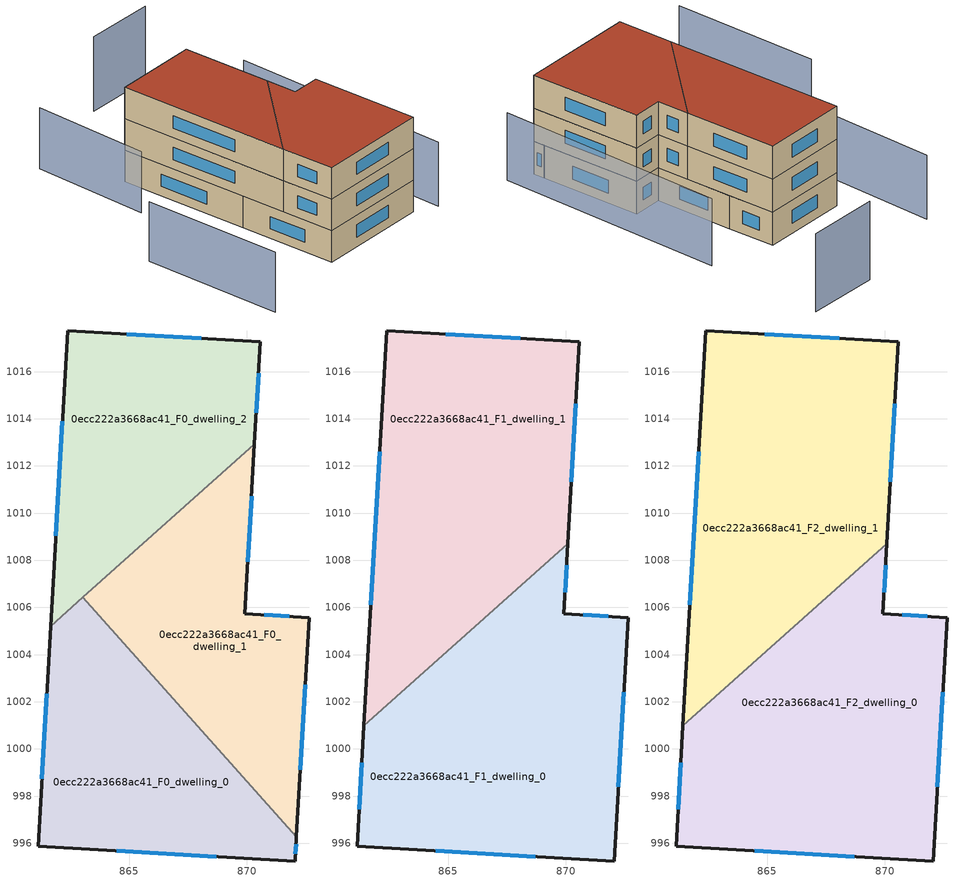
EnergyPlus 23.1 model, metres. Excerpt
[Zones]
0ecc222a3668ac41_F0_dwelling_0
 floor ground (EU_floor_Construction): 863.04,1006.42 872.1,996.27 872.04,995.24 861.14,995.86 861.67,1005.2 z0
 wall outside (EU_wall_Construction): 861.67,1005.2 861.14,995.86 872.04,995.24 872.1,996.27 z0:3
 wall to 0ecc222a3668ac41_F0_dwelling_1 (EU_wall_Construction): 872.1,996.27 863.04,1006.42 z0:3
 wall to 0ecc222a3668ac41_F0_dwelling_2 (EU_wall_Construction): 863.04,1006.42 861.67,1005.2 z0:3
 window (EU_Window_Construction): 861.51,1002.34 861.3,998.72 / 872.06,995.55 872.08,995.95 / 864.48,995.67 868.7,995.43 z0.92:2.08
0ecc222a3668ac41_F0_dwelling_1
 floor ground (EU_floor_Construction): 870.32,1012.91 869.91,1005.73 872.63,1005.57 872.1,996.27 863.04,1006.42 z0
 wall outside (EU_wall_Construction): 872.1,996.27 872.63,1005.57 869.91,1005.73 870.32,1012.91 z0:3
 wall to 0ecc222a3668ac41_F0_dwelling_2 (EU_wall_Construction): 870.32,1012.91 863.04,1006.43 z0:3
 window (EU_Window_Construction): 872.26,999.12 872.47,1002.72 / 870.03,1007.93 870.19,1010.71 / 871.8,1005.62 870.74,1005.68 z0.92:2.08
0ecc222a3668ac41_F0_dwelling_2
 floor ground (EU_floor_Construction): 870.57,1017.26 870.32,1012.91 861.67,1005.2 862.39,1017.73 z0
 wall outside (EU_wall_Construction): 870.32,1012.91 870.57,1017.26 862.39,1017.73 861.67,1005.2 z0:3
 window (EU_Window_Construction): 862.17,1013.89 861.89,1009.04 / 868.06,1017.4 864.9,1017.59 / 870.4,1014.24 870.49,1015.93 z0.92:2.08
0ecc222a3668ac41_F1_dwelling_0
 floor to 0ecc222a3668ac41_F0_dwelling_0 (EU_floor_Construction): 865.03,1004.19 872.1,996.27 872.04,995.24 861.14,995.86 861.43,1000.99 z3
 floor to 0ecc222a3668ac41_F0_dwelling_1 (EU_floor_Construction): 870.08,1008.69 869.91,1005.73 872.63,1005.57 872.1,996.27 865.03,1004.19 z3
 wall outside (EU_wall_Construction): 861.43,1000.99 861.14,995.86 872.04,995.24 872.63,1005.57 869.91,1005.73 870.08,1008.7 z3:6
 wall to 0ecc222a3668ac41_F1_dwelling_1 (EU_wall_Construction): 870.08,1008.7 861.43,1000.99 z3:6
 window (EU_Window_Construction): 869.96,1006.64 870.03,1007.79 / 871.8,1005.62 870.74,1005.68 / 872.22,998.4 872.45,1002.41 / 864.48,995.67 868.7,995.43 / 861.34,999.42 861.23,997.43 z3.92:5.08
0ecc222a3668ac41_F1_dwelling_1
 floor to 0ecc222a3668ac41_F0_dwelling_1 (EU_floor_Construction): 870.32,1012.91 870.08,1008.69 865.03,1004.19 863.04,1006.42 z3
 floor to 0ecc222a3668ac41_F0_dwelling_2 (EU_floor_Construction): 870.57,1017.26 870.32,1012.91 861.67,1005.2 862.39,1017.73 z3
 floor to 0ecc222a3668ac41_F0_dwelling_0 (EU_floor_Construction): 863.04,1006.42 865.03,1004.19 861.43,1000.99 861.67,1005.2 z3
 wall outside (EU_wall_Construction): 870.08,1008.7 870.57,1017.26 862.39,1017.73 861.43,1000.99 z3:6
 window (EU_Window_Construction): 862.1,1012.6 861.73,1006.11 / 868.06,1017.4 864.9,1017.59 / 870.23,1011.32 870.42,1014.64 z3.92:5.08
0ecc222a3668ac41_F2_dwelling_0
 floor to 0ecc222a3668ac41_F1_dwelling_0 (EU_floor_Construction): 870.08,1008.7 869.91,1005.73 872.63,1005.57 872.04,995.24 861.14,995.86 861.43,1000.99 z6
 wall outside (EU_wall_Construction): 861.43,1000.99 861.14,995.86 872.04,995.24 872.63,1005.57 869.91,1005.73 870.08,1008.7 z6:9
 wall to 0ecc222a3668ac41_F2_dwelling_1 (EU_wall_Construction): 870.08,1008.7 861.43,1000.99 z6:9
 window (EU_Window_Construction): 869.96,1006.64 870.03,1007.79 / 871.8,1005.62 870.74,1005.68 / 872.22,998.4 872.45,1002.41 / 864.48,995.67 868.7,995.43 / 861.34,999.42 861.23,997.43 z6.92:8.08
 roof outside (EU_roof_Construction): 872.04,995.24 872.63,1005.57 869.91,1005.73 870.08,1008.7 861.43,1000.99 861.14,995.86 z9
0ecc222a3668ac41_F2_dwelling_1
 floor to 0ecc222a3668ac41_F1_dwelling_1 (EU_floor_Construction): 870.57,1017.26 870.08,1008.7 861.43,1000.99 862.39,1017.73 z6
 wall outside (EU_wall_Construction): 870.08,1008.7 870.57,1017.26 862.39,1017.73 861.43,1000.99 z6:9
 window (EU_Window_Construction): 862.1,1012.6 861.73,1006.11 / 868.06,1017.4 864.9,1017.59 / 870.23,1011.32 870.42,1014.64 z6.92:8.08
 roof outside (EU_roof_Construction): 870.08,1008.7 870.57,1017.26 862.39,1017.73 861.43,1000.99 z9
shading: 852.55,1008.33 851.57,994.86 z0:5.7; 874.02,994.06 876.01,1015.21 z0:6.1; 860.11,1024.79 858.88,1013.6 z0:5.8; 877.36,1026.21 870.63,1026.7 z0:7.1
[Building]
EU S2 Campaign: North Axis=0; Terrain=City; Solar Distribution=FullExterior
[Site:Location]
Cape.Town.Intl.AP: Latitude=-33.965; Longitude=18.602; Time Zone=2; Elevation=46
[SizingPeriod:WeatherFileDays]
AnnualSizingPeriod: Begin Month=1; Begin Day of Month=1; End Month=12; End Day of Month=31; Day of Week for Start Day=Monday; Use Weather File Daylight Saving Period=No; Use Weather File Rain and Snow Indicators=No
[MATERIAL]
EU_InternalMass_Material: Roughness=MediumRough; Thickness=0.1; Conductivity=1; Density=1800; Specific Heat=900; Thermal Absorptance=0.9; Solar Absorptance=0.7; Visible Absorptance=0.7
[MATERIAL:NOMASS] Roughness=MediumRough; Thermal Absorptance=0.9; Solar Absorptance=0.7; Visible Absorptance=0.7
Name | Thermal Resistance
EU_wall_NoMass | 0.443251
EU_roof_NoMass | 0.403317
EU_floor_NoMass | 0.599929
[WINDOWMATERIAL:SIMPLEGLAZINGSYSTEM]
EU_Window_SimpleGlazing: UFactor=4.90254; Solar Heat Gain Coefficient=0.85; Visible Transmittance=0.85
[CONSTRUCTION]
EU_wall_Construction: EU_wall_NoMass
EU_roof_Construction: EU_roof_NoMass
EU_floor_Construction: EU_floor_NoMass
EU_Window_Construction: EU_Window_SimpleGlazing
EU_InternalMass_Construction: EU_InternalMass_Material
[ZONE] Type=1; Multiplier=1; Ceiling Height=autocalculate; Floor Area=autocalculate; Part of Total Floor Area=Yes
Name | Volume
0ecc222a3668ac41_F0_dwelling_0 | 207.689
0ecc222a3668ac41_F1_dwelling_0; 0ecc222a3668ac41_F2_dwelling_0 | 311.522
0ecc222a3668ac41_F0_dwelling_1 | 207.687
0ecc222a3668ac41_F1_dwelling_1; 0ecc222a3668ac41_F2_dwelling_1 | 311.524
0ecc222a3668ac41_F0_dwelling_2 | 207.69
[INTERNALMASS] Construction=EU_InternalMass_Construction
Name | Zone or ZoneList | Surface Area
0ecc222a3668ac41_F0_dwelling_0_EU_InternalMass | 0ecc222a3668ac41_F0_dwelling_0 | 69.2281
0ecc222a3668ac41_F0_dwelling_1_EU_InternalMass | 0ecc222a3668ac41_F0_dwelling_1 | 69.2288
0ecc222a3668ac41_F0_dwelling_2_EU_InternalMass | 0ecc222a3668ac41_F0_dwelling_2 | 69.23
0ecc222a3668ac41_F1_dwelling_0_EU_InternalMass | 0ecc222a3668ac41_F1_dwelling_0 | 103.841
0ecc222a3668ac41_F1_dwelling_1_EU_InternalMass | 0ecc222a3668ac41_F1_dwelling_1 | 103.841
0ecc222a3668ac41_F2_dwelling_0_EU_InternalMass | 0ecc222a3668ac41_F2_dwelling_0 | 103.841
0ecc222a3668ac41_F2_dwelling_1_EU_InternalMass | 0ecc222a3668ac41_F2_dwelling_1 | 103.841
[OTHEREQUIPMENT] Fuel Type=Electricity; Design Level Calculation Method=Watts/Area; Power per Zone Floor Area=1; Fraction Latent=0; Fraction Radiant=0; Fraction Lost=0; Carbon Dioxide Generation Rate=0; EndUse Subcategory=EU_Step8_InternalGains
Name | Zone or ZoneList or Space or SpaceList | Schedule
EU_Step8_InternalGain_0ecc222a3668ac41_F0_dwelling_0_f000 | 0ecc222a3668ac41_F0_dwelling_0 | EU_Step8_GainSchedule_0ecc222a3668ac41_F0_dwelling_0_f000
EU_Step8_InternalGain_0ecc222a3668ac41_F0_dwelling_1_f000 | 0ecc222a3668ac41_F0_dwelling_1 | EU_Step8_GainSchedule_0ecc222a3668ac41_F0_dwelling_1_f000
EU_Step8_InternalGain_0ecc222a3668ac41_F0_dwelling_2_f000 | 0ecc222a3668ac41_F0_dwelling_2 | EU_Step8_GainSchedule_0ecc222a3668ac41_F0_dwelling_2_f000
EU_Step8_InternalGain_0ecc222a3668ac41_F1_dwelling_0_f000 | 0ecc222a3668ac41_F1_dwelling_0 | EU_Step8_GainSchedule_0ecc222a3668ac41_F1_dwelling_0_f000
EU_Step8_InternalGain_0ecc222a3668ac41_F1_dwelling_1_f000 | 0ecc222a3668ac41_F1_dwelling_1 | EU_Step8_GainSchedule_0ecc222a3668ac41_F1_dwelling_1_f000
EU_Step8_InternalGain_0ecc222a3668ac41_F2_dwelling_0_f000 | 0ecc222a3668ac41_F2_dwelling_0 | EU_Step8_GainSchedule_0ecc222a3668ac41_F2_dwelling_0_f000
EU_Step8_InternalGain_0ecc222a3668ac41_F2_dwelling_1_f000 | 0ecc222a3668ac41_F2_dwelling_1 | EU_Step8_GainSchedule_0ecc222a3668ac41_F2_dwelling_1_f000
[ZONEVENTILATION:DESIGNFLOWRATE] Schedule=EU_AlwaysOn; Design Flow Rate Calculation Method=AirChanges/Hour; Air Changes per Hour=0.713097; Ventilation Type=Natural; Fan Pressure Rise=0; Fan Total Efficiency=1; Constant Term Coefficient=1; Temperature Term Coefficient=0; Velocity Term Coefficient=0; Velocity Squared Term Coefficient=0; Minimum Indoor Temperature=-100; Maximum Indoor Temperature=100; Delta Temperature=-100; Minimum Outdoor Temperature=-100; Maximum Outdoor Temperature=100; Maximum Wind Speed=40
Name | Zone or ZoneList or Space or SpaceList
EU_ConstantAir_0ecc222a3668ac41_F0_dwelling_0 | 0ecc222a3668ac41_F0_dwelling_0
EU_ConstantAir_0ecc222a3668ac41_F0_dwelling_1 | 0ecc222a3668ac41_F0_dwelling_1
EU_ConstantAir_0ecc222a3668ac41_F0_dwelling_2 | 0ecc222a3668ac41_F0_dwelling_2
EU_ConstantAir_0ecc222a3668ac41_F1_dwelling_0 | 0ecc222a3668ac41_F1_dwelling_0
EU_ConstantAir_0ecc222a3668ac41_F1_dwelling_1 | 0ecc222a3668ac41_F1_dwelling_1
EU_ConstantAir_0ecc222a3668ac41_F2_dwelling_0 | 0ecc222a3668ac41_F2_dwelling_0
EU_ConstantAir_0ecc222a3668ac41_F2_dwelling_1 | 0ecc222a3668ac41_F2_dwelling_1
[HVACTEMPLATE:THERMOSTAT] Constant Heating Setpoint=20; Constant Cooling Setpoint=50
EU_HeatOnly_0ecc222a3668ac41_F0_dwelling_0; EU_HeatOnly_0ecc222a3668ac41_F0_dwelling_1; EU_HeatOnly_0ecc222a3668ac41_F0_dwelling_2; EU_HeatOnly_0ecc222a3668ac41_F1_dwelling_0; EU_HeatOnly_0ecc222a3668ac41_F1_dwelling_1; EU_HeatOnly_0ecc222a3668ac41_F2_dwelling_0; EU_HeatOnly_0ecc222a3668ac41_F2_dwelling_1
[HVACTEMPLATE:ZONE:IDEALLOADSAIRSYSTEM] System Availability Schedule=EU_AlwaysOn; Maximum Heating Supply Air Temperature=50; Minimum Cooling Supply Air Temperature=13; Maximum Heating Supply Air Humidity Ratio=0.0156; Minimum Cooling Supply Air Humidity Ratio=0.0077; Heating Limit=NoLimit; Cooling Limit=NoLimit; Heating Availability Schedule=EU_AlwaysOn; Cooling Availability Schedule=EU_CoolingOff; Dehumidification Control Type=ConstantSensibleHeatRatio; Cooling Sensible Heat Ratio=0.7; Dehumidification Setpoint=60; Humidification Control Type=None; Humidification Setpoint=30; Outdoor Air Method=None; Outdoor Air Flow Rate per Person=0.00944; Outdoor Air Flow Rate per Zone Floor Area=0; Outdoor Air Flow Rate per Zone=0; Demand Controlled Ventilation Type=None; Outdoor Air Economizer Type=NoEconomizer; Heat Recovery Type=None; Sensible Heat Recovery Effectiveness=0.7; Latent Heat Recovery Effectiveness=0.65
Name | Template Thermostat
0ecc222a3668ac41_F0_dwelling_0 | EU_HeatOnly_0ecc222a3668ac41_F0_dwelling_0
0ecc222a3668ac41_F0_dwelling_1 | EU_HeatOnly_0ecc222a3668ac41_F0_dwelling_1
0ecc222a3668ac41_F0_dwelling_2 | EU_HeatOnly_0ecc222a3668ac41_F0_dwelling_2
0ecc222a3668ac41_F1_dwelling_0 | EU_HeatOnly_0ecc222a3668ac41_F1_dwelling_0
0ecc222a3668ac41_F1_dwelling_1 | EU_HeatOnly_0ecc222a3668ac41_F1_dwelling_1
0ecc222a3668ac41_F2_dwelling_0 | EU_HeatOnly_0ecc222a3668ac41_F2_dwelling_0
0ecc222a3668ac41_F2_dwelling_1 | EU_HeatOnly_0ecc222a3668ac41_F2_dwelling_1
[SIZING:ZONE] Zone Cooling Design Supply Air Temperature Input Method=SupplyAirTemperature; Zone Cooling Design Supply Air Temperature=13; Zone Heating Design Supply Air Temperature Input Method=SupplyAirTemperature; Zone Heating Design Supply Air Temperature=50; Zone Cooling Design Supply Air Humidity Ratio=0.008; Zone Heating Design Supply Air Humidity Ratio=0.008; Cooling Design Air Flow Method=DesignDay; Cooling Design Air Flow Rate=0; Cooling Minimum Air Flow per Zone Floor Area=0.000762; Cooling Minimum Air Flow=0; Cooling Minimum Air Flow Fraction=0.2; Heating Design Air Flow Method=DesignDay; Heating Design Air Flow Rate=0; Heating Maximum Air Flow per Zone Floor Area=0.002032; Heating Maximum Air Flow=0.141576; Heating Maximum Air Flow Fraction=0.3; Account for Dedicated Outdoor Air System=No; Dedicated Outdoor Air System Control Strategy=NeutralSupplyAir; Dedicated Outdoor Air Low Setpoint Temperature for Design=autosize; Dedicated Outdoor Air High Setpoint Temperature for Design=autosize; Zone Load Sizing Method=Sensible Load Only No Latent Load; Zone Latent Cooling Design Supply Air Humidity Ratio Input Method=HumidityRatioDifference; Zone Cooling Design Supply Air Humidity Ratio Difference=0.005; Zone Latent Heating Design Supply Air Humidity Ratio Input Method=HumidityRatioDifference; Zone Humidification Design Supply Air Humidity Ratio Difference=0.005
0ecc222a3668ac41_F0_dwelling_0; 0ecc222a3668ac41_F0_dwelling_1; 0ecc222a3668ac41_F0_dwelling_2; 0ecc222a3668ac41_F1_dwelling_0; 0ecc222a3668ac41_F1_dwelling_1; 0ecc222a3668ac41_F2_dwelling_0; 0ecc222a3668ac41_F2_dwelling_1
[SCHEDULE:CONSTANT]
Name | Hourly Value
EU_AlwaysOn | 1
EU_CoolingOff | 0
[SCHEDULE:FILE] Column Number=1; Rows to Skip at Top=0; Number of Hours of Data=8760; Column Separator=Comma; Interpolate to Timestep=No; Minutes per Item=60; Adjust Schedule for Daylight Savings=Yes
Name | File
EU_Step8_GainSchedule_0ecc222a3668ac41_F0_dwelling_0_f000 | ../../schedules/0ecc222a3668ac41/0ecc222a3668ac41_F0_dwelling_0_f000_gain.csv
EU_Step8_GainSchedule_0ecc222a3668ac41_F0_dwelling_1_f000 | ../../schedules/0ecc222a3668ac41/0ecc222a3668ac41_F0_dwelling_1_f000_gain.csv
EU_Step8_GainSchedule_0ecc222a3668ac41_F0_dwelling_2_f000 | ../../schedules/0ecc222a3668ac41/0ecc222a3668ac41_F0_dwelling_2_f000_gain.csv
EU_Step8_GainSchedule_0ecc222a3668ac41_F1_dwelling_0_f000 | ../../schedules/0ecc222a3668ac41/0ecc222a3668ac41_F1_dwelling_0_f000_gain.csv
EU_Step8_GainSchedule_0ecc222a3668ac41_F1_dwelling_1_f000 | ../../schedules/0ecc222a3668ac41/0ecc222a3668ac41_F1_dwelling_1_f000_gain.csv
EU_Step8_GainSchedule_0ecc222a3668ac41_F2_dwelling_0_f000 | ../../schedules/0ecc222a3668ac41/0ecc222a3668ac41_F2_dwelling_0_f000_gain.csv
EU_Step8_GainSchedule_0ecc222a3668ac41_F2_dwelling_1_f000 | ../../schedules/0ecc222a3668ac41/0ecc222a3668ac41_F2_dwelling_1_f000_gain.csv
